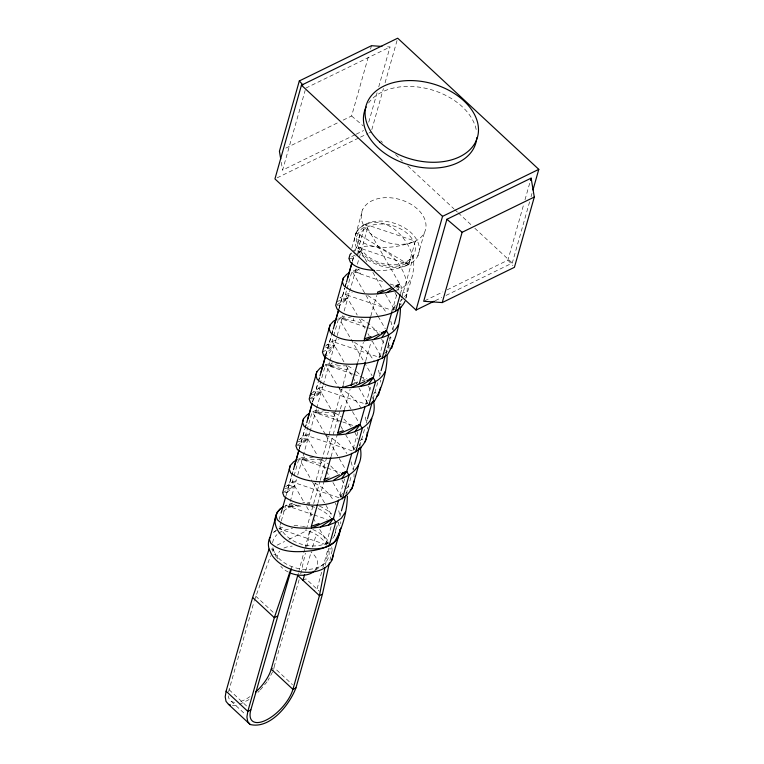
<?xml version="1.0" encoding="UTF-8"?>
<svg xmlns="http://www.w3.org/2000/svg" width="764" height="764" viewBox="0 0 764 764"><rect width="100%" height="100%" fill="white"/><g stroke="black" fill="none" stroke-linecap="round" stroke-linejoin="round"><path stroke-width="0.57" stroke-dasharray="3.82 2.86" d="M340.763 523.846L340.763 521.726M354.018 476.984L354.028 473.814M367.283 429.072L367.283 426.952M380.539 382.22L380.548 380.1M313.469 456.92L302.105 459.575L321.377 459.546L320.87 463.404L302.105 459.575L305.829 456.566L298.972 458.515L293.92 476.364M325.588 410.325L315.36 412.722L334.632 412.694L334.135 416.552L315.36 412.722L319.085 409.705L312.237 411.662L305.6 435.088L298.905 439.892M343.189 384.55L347.887 365.841L328.615 365.861L332.35 362.852L325.493 364.81L318.865 388.236L312.17 393.04M325.34 565.264L328.52 548.905C324.958 538.878 315.112 532.432 305.113 530.025M300.739 573.993L305.371 553.098M306.66 547.291L310.518 529.872M329.914 560.509L332.483 548.896L331.538 546.881M391.731 348.155L387.549 347.878L390.041 336.762L392.295 339.101M297.731 575.464L298.342 573.201M298.638 572.064L304.693 549.392M304.989 548.256L309.525 531.247M359.997 234.271L358.66 239.199A28.946 19.587 15.8 0 0 399.878 264.134L405.971 262.071L410.774 258.815A28.946 19.587 15.8 0 0 405.369 231.922A28.946 19.587 15.8 0 0 367.981 226.765L363.177 230.021L359.997 234.271L354.477 253.772M321.644 572.198L317.022 589.13L314.014 590.601M322.876 567.681L328.109 548.495M405.799 298.352C414.518 270.743 380.644 232.371 353.264 250.993L360.942 251.652L356.692 255.272M405.942 297.96C409.408 283.329 417.583 268.212 411.662 253.037C408.339 244.05 402.714 236.086 395.303 230.012C384.483 220.786 365.727 218.657 356.587 231.244L355.585 235.025L356.941 238.645C373.042 251.595 397.242 248.128 415.31 241.166L408.683 264.592C398.254 269.3 386.699 270.809 375.334 270.542M355.098 134.722L282.604 170.114L305.161 90.4M343.112 120.129L351.602 115.985L368.926 54.769M370.53 49.097L371.495 45.697M368.754 122.154L377.129 92.549M378.743 86.857L390.022 46.996L385.39 46.671M371.82 129.622L383.461 88.481M385.085 82.77L397.051 40.482M351.812 248.119L362.776 209.393M228.617 691.821A28.946 12.854 -47.1 0 1 229.114 689.739L254.011 601.745M254.336 600.599L270.571 555.762M285.965 495.893L293.109 470.653M299.278 448.85L304.798 429.339M305.123 428.193L306.421 423.6M312.591 401.797L318.111 382.296M318.435 381.15L319.734 376.556M325.903 354.754L331.423 335.243M331.748 334.097L333.047 329.513M338.891 308.857L344.736 288.2M345.061 287.054L346.359 282.46M352.529 260.658L354.152 254.918M284.829 492.589L286.997 492.446L293.147 470.729M299.287 449.012L304.788 429.588M305.103 428.442L306.402 423.877M312.543 402.16L318.044 382.735M318.368 381.589L319.982 375.878M325.808 355.308L331.299 335.873M331.624 334.737L333.247 329.017M339.063 308.446L344.889 287.875M345.204 286.739L346.503 282.164M352.319 261.594L353.293 258.165L355.843 255.997M325.999 544.675L279.089 528.803L280.98 522.108M281.295 520.991L285.717 505.376L291.686 503.352M285.65 486.744L292.345 481.95L293.605 477.481M325.426 346.178L332.12 341.374L333.381 336.914M333.696 335.797L338.748 317.948L345.605 316L341.88 319.008L353.732 320.536L360.646 322.838M336.704 301.532L347.677 298.514L335.692 305.313L340.037 305.017L347.677 298.514L340.009 297.855L345.376 294.522L346.646 290.062M346.961 288.945L352.013 271.096L357.724 269.463M366.901 261.985L358.641 247.67L365.268 224.244L415.31 241.166M288.429 507.898L296.442 479.591M297.731 475.036L309.697 432.73M310.022 431.593L316.325 409.303M316.649 408.167L322.952 385.877M323.277 384.741L329.59 362.451M329.905 361.305L342.845 315.589M344.134 311.034L356.1 268.737M357.39 264.182L367.981 226.765M308.876 505.797L328.635 435.977M328.959 434.84L335.1 413.123M335.425 411.977L341.89 389.124M306.383 529.213L319.896 481.482M320.212 480.365L332.837 435.747M333.152 434.63L342.224 402.552M317.805 503.486L323.946 481.778M331.06 456.633L337.201 434.917M344.316 409.781L350.141 389.21M357.581 362.919L363.397 342.348M370.836 316.067L376.652 295.496M299.125 579.714L272.958 670.945M365.736 360.828L371.237 341.393M326.419 543.204L331.347 525.804M344.602 478.942L339.264 497.813L292.345 481.95L304.177 502.473M357.858 432.09L352.519 450.961L305.6 435.088L317.442 455.611M330.697 408.759L318.865 388.236L365.775 404.108L371.123 385.228M343.953 361.897L332.12 341.374L379.039 357.246L384.378 338.376M396.669 294.942L392.295 310.394L345.376 294.522L357.218 315.045M397.958 290.387L399.753 284.036L393.116 286.443M405.971 262.071L405.56 263.542L410.774 258.815L408.683 264.592L358.641 247.67M400.479 293.605L402.055 288.028L407.651 283.893L411.624 277.876M334.403 535.698L338.232 522.146M339.827 516.502L341.107 511.985M346.226 493.916L351.373 475.724M352.987 470.013L354.286 465.438M359.777 446.014L364.629 428.871M366.243 423.151L367.217 419.722M373.042 399.152L377.874 382.048M379.488 376.356L380.778 371.801M385.935 353.57L391.092 335.358M392.696 329.676L393.985 325.12M399.142 306.918L401.396 298.944M401.711 297.807L413.954 254.565M417.803 256.016L424.431 232.59M447.16 289.823L507.917 260.152L523.712 204.341M525.002 199.786L530.159 181.565M445.975 295.448L512.272 263.064L529.739 201.352M531.028 196.787L532.002 193.359M305.619 571.157L311.244 551.675M312.572 547.091L316.21 534.475M272.232 551.293L273.063 549.058L272.863 547.234M272.528 672.014L268.049 680.38M291.227 568.397L292.058 566.716M395.351 305.294L392.295 310.394L394.482 309.63M402.074 294.064L403.296 292.02L407.05 293.806L400.059 301.665M326.744 344.707L334.422 345.366L327.966 355.04L324.834 355.604M356.148 232.819L359.777 227.968L365.268 224.244A33.081 22.385 15.8 0 1 418.662 244.327A33.081 22.385 15.8 0 1 376.996 264.678L369.356 260.992A33.081 22.385 15.8 0 1 356.148 232.819L408.683 264.592L407.327 263.332L400.794 265.538A31.009 20.991 15.8 0 1 356.635 238.826L358.077 233.545L361.477 228.999L366.624 225.504L365.268 224.244L402.055 288.028L394.978 290.778L399.753 284.036L393.46 286.844M314.959 570.326L316.745 567.948A20.676 13.991 15.8 0 0 311.015 552.076M355.375 447.255L352.519 450.961L354.334 449.662M360.36 440.761L361.783 438.908L363.502 440.389M267.037 681.832L260.228 690.026M367.962 403.335L365.775 404.108L368.611 400.47M373.567 394.109L374.981 392.295L378.476 395.017M342.797 493.277L339.264 497.813L341.986 495.865M346.34 488.731L348.46 486.009L351.956 488.731M387.549 347.878L390.671 344.268M395.399 306.899L392.295 310.394L394.109 309.095M381.217 356.482L379.039 357.246L382.134 353.847M257.965 692.337L259.474 690.79M323.793 355.785L334.422 345.366L323.439 348.384M292.679 503.018L288.84 506.436L302.983 505.988M286.997 492.446L294.646 485.933L286.968 485.274M315.398 570.288L324.585 563.374M399.553 305.199L401.367 303.9M379.039 357.246L380.854 355.948M384.473 353.35L390.824 348.804M365.775 404.108L367.589 402.809M345.605 493.267L347.419 491.968M407.327 263.332L409.724 261.699M394.148 287.78L399.753 284.036L394.835 287.245M273.713 532.136L276.396 530.464M249.064 699.595L239.533 704.379M354.945 255.052L348.957 258.452L353.293 258.165M355.948 254.488L360.942 251.652L357.647 252.559M322.437 352.166L334.422 345.366M282.661 492.732L294.646 485.933L283.664 488.95M305.81 88.118L390.022 46.996M285.793 148.12L338.872 122.202M356.158 134.197L363.616 130.558M277.074 177.869L359.414 137.654M360.484 137.138L367.971 133.48M369.041 132.955L371.18 131.914M424.774 300.749L442.891 291.905M435.279 300.672L441.697 297.54M277.131 545.143L284.6 541.495M288.868 539.413L307.013 530.55M302.974 580.334L305.972 578.864L319.352 591.288M271.22 669.178L274.219 667.707L292.459 684.659M295.286 504.125L288.84 506.436L296.718 505.09M355.499 383.423L357.714 382.716M345.376 294.522L352.233 292.564M332.12 341.374L338.977 339.426M318.865 388.236L325.712 386.278M305.6 435.088L311.311 433.465M292.345 481.95L298.055 480.317M310.184 395.246L321.157 392.218L313.517 398.732L309.181 399.018L321.157 392.218L313.488 391.56M296.929 442.098L307.902 439.08L300.262 445.584L295.916 445.88L307.902 439.08L300.233 438.421M354.343 382.869L357.676 381.962M362.126 380.758L365.459 379.861M341.88 319.008L352.108 316.611M338.853 363.473L328.615 365.861L347.391 369.7M273.741 554.721L275.546 554.339A28.946 19.587 15.8 0 0 310.289 569.228A28.946 19.587 15.8 0 0 328.52 548.905L332.483 548.896A33.081 22.385 15.8 0 1 332.951 550.92M326.047 543.615L328.749 543.042M306.841 503.361L309.086 502.979L302.764 502.397M232.39 705.621L237.528 705.124M271.086 549.058L273.063 549.058L275.546 554.339M339.006 388.513C348.604 392.018 355.957 399.887 361.315 408.377M325.741 435.365C334.594 438.66 341.794 445.603 346.818 453.491M382.506 281.41L352.013 271.096L377.559 315.389M390.165 284.007L402.055 288.028M365.966 327.154L338.748 317.948L363.702 361.21M367.054 327.527L380.195 331.968M352.701 374.016L325.493 364.81L338.519 387.396M353.799 374.379L366.93 378.829M341.632 421.604L312.237 411.662L325.263 434.248M342.73 421.976L353.675 425.682M326.19 467.721L298.972 458.515L311.998 481.11M327.278 468.093L340.419 472.534M285.717 505.376L312.925 514.583M314.023 514.946L327.154 519.396M367.78 295.553L375.411 300.29L382.248 306.813L386.594 312.915M361.152 318.98L368.783 323.726L375.621 330.239L378.104 333.734M354.525 342.415L362.155 347.152L368.993 353.665L374.57 361.525M347.887 365.841L353.617 369.394M334.632 412.694L341.307 416.838M321.377 459.546L329.007 464.292M314.749 482.982L322.379 487.718L329.217 494.232L333.562 500.344M351.602 115.985L363.244 125.926M380.758 140.815L382.497 142.438M395.561 154.576L402.532 161.061M407.756 165.912L453.921 208.82M454.79 209.632L457.407 212.067M458.276 212.869L471.34 225.017M474.826 228.255L512.272 263.064M255.625 596.025L274.238 613.32M229.114 689.739L247.345 706.69M231.177 701.218L245.072 714.139M356.377 371.39L359.796 374.647M343.972 419.064L350.962 426.57M330.716 465.916L337.707 473.422M507.917 260.152L512.969 265.729M362.986 377.97L364.227 379.718M372.861 272.328L382.392 288.859M385.381 294.025L395.427 311.454M378.151 316.42L385.304 328.826M359.596 319.18L365.564 329.513M367.942 333.648L369.136 335.721M372.116 340.887L382.162 358.306M364.294 362.241L372.049 375.678M346.34 366.032L352.299 376.375M352.901 377.406L356.473 383.604M358.86 387.74L368.907 405.159M339.12 388.427L358.784 422.54M333.085 412.894L340.238 425.29M340.83 426.331L342.616 429.425M345.595 434.592L354.496 450.025M325.856 435.289L345.529 469.392M319.82 459.747L325.789 470.08M326.381 471.121L329.952 477.319M332.942 482.485L342.387 498.873M312.6 482.141L332.273 516.244M306.565 506.599L312.524 516.941M313.125 517.973L316.105 523.139M319.677 529.337L329.131 545.735M394.959 292.316L397.414 297.731M390.786 321.157L393.804 332.187M381.694 339.178L383.671 343.504M368.439 386.03L370.903 391.435M354.687 431.803L358.135 439.376M351.01 461.723L353.264 469.43M341.919 479.744L345.366 487.317M335.291 503.17L336.275 505.338M273.063 549.058L276.415 557.558M399.161 303.212L400.431 308.761M385.906 350.074L386.67 353.398M378.514 370.177L379.784 375.716M372.651 396.927L373.415 400.25M365.259 417.029L366.529 422.568M359.386 443.788L359.901 446.004M338.738 510.744L340.009 516.283M281.295 162.34L282.604 170.114M353.493 318.445L353.732 320.536M368.563 103.006A57.883 39.184 15.8 0 1 429.588 89.245A57.883 39.184 15.8 0 1 476.583 131.866M335.74 528.678A28.946 19.587 15.8 0 1 331.223 539.947M328.51 542.039A28.946 19.587 15.8 0 1 300.109 543.787A28.946 19.587 15.8 0 1 279.691 525.632M279.223 519.319A28.946 19.587 15.8 0 1 281.505 513.609M283.625 511.154A28.946 19.587 15.8 0 1 301.503 505.119M310.986 506.245A28.946 19.587 15.8 0 1 315.15 507.458M318.139 508.623A28.946 19.587 15.8 0 1 330.774 517.667M273.598 532.527A33.081 22.385 15.8 0 1 276.129 530.512M279.089 528.803A33.081 22.385 15.8 0 1 284.991 526.692M294.025 525.632A33.081 22.385 15.8 0 1 301.408 526.224M302.458 526.406A33.081 22.385 15.8 0 1 305.619 527.093M312.762 529.509A33.081 22.385 15.8 0 1 328.472 541.189M272.586 542.746A28.946 19.587 15.8 0 1 276.998 534.59M278.736 533.148A28.946 19.587 15.8 0 1 292.478 528.631M319.39 506.083A33.081 22.385 15.8 0 1 331.481 513.8M337.955 522.414A33.081 22.385 15.8 0 1 339.579 527.494M288.295 572.064A20.676 13.991 15.8 0 1 280.799 566.325M277.294 558.847A20.676 13.991 15.8 0 1 279.796 551.111M283.912 548.084A20.676 13.991 15.8 0 1 292.22 546.126M250.009 696.596A28.946 12.854 -47.1 0 1 240.106 701.648M234.615 702.355A28.946 12.854 -47.1 0 1 228.36 695.775M358.86 269.138L355.136 272.156L360.302 273.369L358.86 269.138M383.623 241.252L375.983 237.566A33.081 22.385 15.8 0 1 376.404 199.079A33.081 22.385 15.8 0 1 425.768 222.935A33.081 22.385 15.8 0 1 383.623 241.252"/><path stroke-width="1.15" d="M347.4 496.18C347.028 511.765 342.616 528.22 334.727 541.6C328.978 546.967 321.224 548.886 313.746 550.472C299.498 552.181 282.136 553.633 270.762 543.214L269.406 539.585L276.597 513.952M367.274 432.252C366.223 462.22 314.94 463.958 297.282 449.499L295.916 445.88L303.556 418.672L306.861 414.995L309.544 413.324M387.176 355.613C386.804 371.199 382.392 387.654 374.503 401.033C368.754 406.4 361 408.32 353.522 409.905C339.273 411.615 321.921 413.066 310.537 402.638L309.181 399.018L316.812 371.82L320.116 368.133L323.697 365.918M400.431 308.761C400.059 324.337 395.647 340.801 387.768 354.181C382.019 359.538 374.264 361.467 366.787 363.053C352.538 364.762 335.176 366.204 323.793 355.785L322.437 352.166L330.077 324.958L333.371 321.281L336.962 319.065M269.959 537.379A33.081 22.385 15.8 0 0 269.1 549.068L252.617 597.496L226.106 691.21L225.208 696.873L226.01 701.352L228.465 704.332L250.172 724.511C270.236 729.353 289.661 704.589 295.935 687.886L322.446 594.172L329.399 562.829M324.891 567.604L319.438 595.643L292.927 689.357A28.946 12.854 -47.1 0 1 266.073 720.137A28.946 12.854 -47.1 0 1 250.821 709.918L247.813 711.389L246.915 717.052L247.717 721.522L250.172 724.511M297.186 459.632L293.596 461.848L290.291 465.524L289.289 469.306L290.645 472.926C311.607 489.199 368.267 484.414 360.15 447.112M303.556 418.672L302.544 422.454L303.91 426.073C324.872 442.337 381.522 437.552 373.415 400.25M316.812 371.82L315.809 375.592L317.165 379.211C325.98 387.892 339.627 387.74 351.192 387.568C363.578 386.183 379.087 384.225 385.104 371.591M330.077 324.958L329.064 328.74L330.42 332.359C339.235 341.04 352.892 340.887 364.457 340.706C376.843 339.331 392.352 337.373 398.359 324.729M349.32 272.758L346.636 274.429L343.332 278.106L342.329 281.887L343.685 285.507C357.562 297.377 378.447 294.703 394.978 290.778M338.7 535.583L340.754 528.077M354.018 481.224C349.998 509.158 301.541 510.514 284.017 496.352L282.661 492.732L290.291 465.524M380.529 387.51L378.476 395.017L376.662 396.315M391.731 348.155L393.794 340.658M381.914 46.432L371.495 45.697L299.316 80.946L279.423 151.234L280.732 159.007M532.976 189.93L538.792 169.36L397.691 38.2L301.455 85.196L274.935 178.91L416.036 310.069L434.21 301.188M343.332 278.106L335.692 305.313L337.058 308.933C345.863 317.614 359.519 317.461 371.084 317.28C383.471 315.895 398.98 313.947 404.987 301.303M281.095 513.102L285.641 497.039M294.407 466.059L298.953 449.996M307.72 419.016L311.941 404.099M321.033 371.963L325.579 355.9M334.346 324.92L338.567 310.003M347.658 277.876L351.879 262.959M293.462 469.583L298.963 450.158M306.727 422.731L312.218 403.306M319.982 375.878L325.483 356.444M333.247 329.017L338.738 309.592M346.503 282.164L352.003 262.74M250.821 709.918L291.39 568.96M283.921 506.484L280.34 508.7L277.036 512.386L276.033 516.158L277.389 519.778C286.204 528.459 299.851 528.306 311.416 528.134L311.33 526.348L317.48 504.632M324.27 480.632L330.736 457.779M365.135 406.381L359.978 424.603L337.936 434.42L337.85 432.634L343.991 410.917M351.106 385.782L357.256 364.065M379.145 334.164L364.457 340.706L364.371 338.92L370.511 317.213M255.663 692.069A28.946 12.854 -47.1 0 0 271.22 669.178L297.731 575.464L319.438 595.643L322.446 594.172M359.271 383.681L365.412 361.964M338.614 500.095L333.457 518.317L328.682 525.059L320.374 527.045L311.416 528.134L333.457 518.317L335.759 522.299L329.131 545.735M351.879 453.243L346.722 471.464L341.938 478.197M368.458 384.483L373.233 377.75L378.39 359.529M381.713 337.631L386.498 330.888L391.97 311.531M342.387 498.873L349.014 475.447L346.722 471.464L342.377 472.992M355.652 452.021L362.279 428.594L359.978 424.603L355.556 426.207M368.907 405.159L375.535 381.733L373.233 377.75L369.91 378.81M382.162 358.306L388.8 334.88L386.498 330.888L382.067 332.502M395.427 311.454L400.164 294.713M341.432 510.858L345.901 495.043M354.601 464.292L359.128 448.296M367.541 418.586L372.068 402.58M381.102 370.655L385.61 354.716M394.31 323.984L398.818 308.054L401.024 307.319M331.624 560.575L338.251 537.149M358.583 465.295L351.956 488.731L350.141 490.03M365.211 441.869L371.839 418.443M416.036 310.069L442.547 216.355L538.792 169.36M446.911 219.278L423.705 301.274L442.232 302.573L514.411 267.324L534.303 197.036L531.123 178.155L446.911 219.278L462.124 232.285L442.232 302.573M530.474 180.428L531.123 178.155M302.974 580.334L304.626 574.604M290.807 569.247L274.324 617.675L247.813 711.389L226.106 691.21M343.227 385.877L342.186 387.682L354.381 383.776M345.328 512.157L341.365 518.173L335.759 522.299L328.682 525.059M355.193 431.345L359.978 424.603L346.894 433.331M351.278 253.209L349.96 254.679L348.957 258.452L350.313 262.071C356.416 268.546 365.861 269.702 374.284 270.427M310.184 395.246L311.502 393.775M386.67 292.765L393.212 288.4M373.415 339.617L386.498 330.888L381.246 333.228M360.15 386.479L373.233 377.75L366.94 380.548M333.639 480.184L346.722 471.464L341.47 473.795M320.374 527.045L333.457 518.317L331.251 519.119M383.433 332.407L386.498 330.888M371.199 378.763L373.233 377.75M462.124 232.285L534.303 197.036M277.332 616.204L274.324 617.675L252.617 597.496M295.935 687.886L292.927 689.357L271.22 669.178M391.359 287.78L377.712 293.853L377.626 292.068L383.156 290.062M351.192 387.568L364.839 381.484M339.369 474.731L324.681 481.272L323.946 479.496L328.281 477.968M364.371 338.92L371.008 336.513M337.85 432.634L343.38 430.629M311.33 526.348L319.075 523.531M372.326 401.807L374.503 401.033M359.07 448.659L361.248 447.895M228.465 704.332L230.422 704.981M301.455 85.196L442.547 216.355M299.316 80.946L302.926 84.928M269.1 549.068L271.936 555.103A33.081 22.385 15.8 0 0 307.558 572.331A33.081 22.385 15.8 0 0 333.152 554.941M476.755 137.711A57.883 39.184 15.8 0 1 409.848 165.091A57.883 39.184 15.8 0 1 366.176 106.979M339.808 529.528A33.081 22.385 15.8 0 1 296.766 545.553A33.081 22.385 15.8 0 1 282.756 507.076M314.472 570.975A20.676 13.991 15.8 0 1 291.237 573.363M379.67 141.98A57.883 39.184 15.8 0 0 475.733 141.722A57.883 39.184 15.8 0 0 409.934 80.564A57.883 39.184 15.8 0 0 379.67 141.98"/></g></svg>
